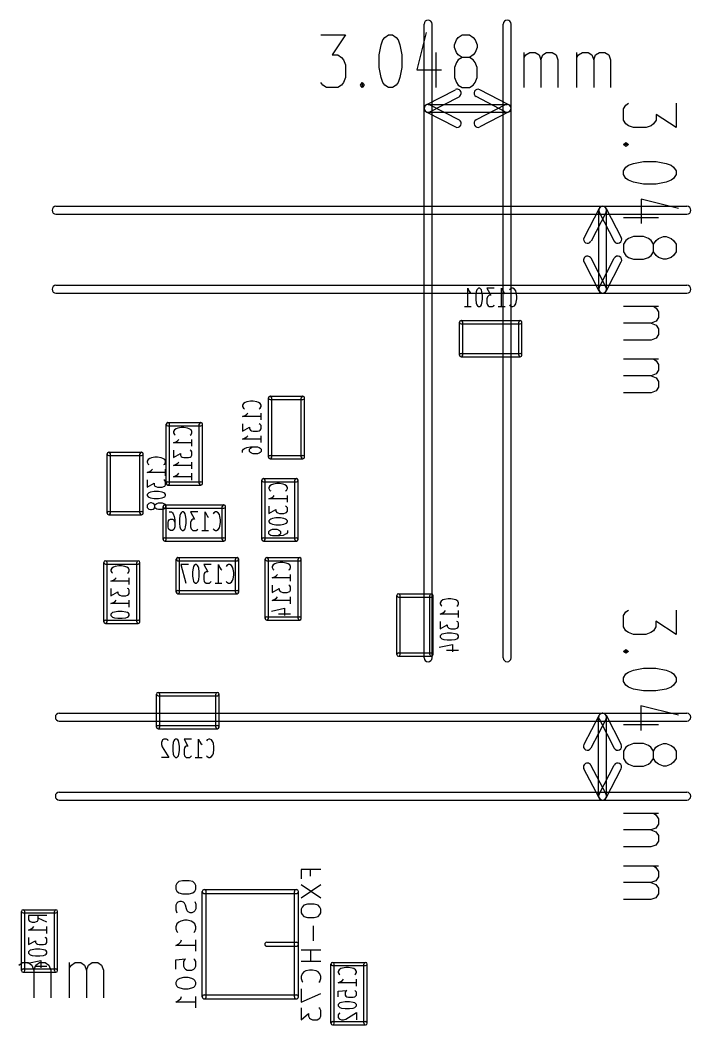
# Model space of a CAD drawing. Extents: x -29274 to 69862, y 24345 to 162744.
# Drawn here: x 42105 to 52290, y 32845 to 48109 of the extents above; entities that cross this region are included whole.
import ezdxf

# ---------------------------------------------------------------- set-up
doc = ezdxf.new("R2010")
doc.units = 0
doc.layers.add('BLACK', color=1, linetype='CONTINUOUS')

msp = doc.modelspace()

# ---------------------------------------------------------------- linework, layer by layer
at = {"layer": 'BLACK'}
for p, q in [((48240, 38421), (48240, 48049)), ((48360, 38421), (48360, 48049)), ((49440, 38421), (49440, 48049)), ((49560, 38421), (49560, 48049)), ((46673, 47885), (47044, 47885)), ((47044, 47885), (46844, 47580)), ((47587, 47733), (47615, 47809)), ((47615, 47809), (47644, 47847)), ((47644, 47847), (47701, 47885)), ((47701, 47885), (47758, 47885)), ((47758, 47885), (47815, 47847)), ((47815, 47847), (47844, 47809)), ((47844, 47809), (47873, 47733)), ((48272, 47923), (48129, 47352)), ((48700, 47733), (48729, 47809)), ((48729, 47809), (48757, 47847)), ((48757, 47847), (48815, 47885)), ((48815, 47885), (48929, 47885)), ((48929, 47885), (48986, 47847)), ((48986, 47847), (49015, 47809)), ((49015, 47809), (49043, 47733)), ((47558, 47580), (47587, 47733)), ((47873, 47733), (47901, 47580)), ((48700, 47695), (48700, 47733)), ((48729, 47619), (48700, 47695)), ((49043, 47695), (49015, 47619)), ((49043, 47733), (49043, 47695)), ((46844, 47580), (46930, 47580)), ((46930, 47580), (46987, 47542)), ((46987, 47542), (47016, 47504)), ((47016, 47504), (47044, 47428)), ((47558, 47390), (47558, 47580)), ((47901, 47580), (47901, 47390)), ((48415, 47619), (48415, 47085)), ((48757, 47580), (48729, 47619)), ((48757, 47504), (48729, 47466)), ((48815, 47542), (48757, 47580)), ((48815, 47542), (48757, 47504)), ((48929, 47542), (48815, 47542)), ((48986, 47580), (48929, 47542)), ((48986, 47504), (48929, 47542)), ((49015, 47619), (48986, 47580)), ((49015, 47466), (48986, 47504)), ((49757, 47085), (49757, 47619)), ((49757, 47542), (49785, 47580)), ((49785, 47580), (49843, 47619)), ((49843, 47619), (49928, 47619)), ((49928, 47619), (49985, 47580)), ((49985, 47580), (50014, 47504)), ((50014, 47504), (50043, 47580)), ((50014, 47504), (50014, 47085)), ((50043, 47580), (50100, 47619)), ((50100, 47619), (50185, 47619)), ((50185, 47619), (50243, 47580)), ((50243, 47580), (50271, 47504)), ((50271, 47504), (50271, 47085)), ((50557, 47085), (50557, 47619)), ((50557, 47542), (50585, 47580)), ((50585, 47580), (50643, 47619)), ((50643, 47619), (50728, 47619)), ((50728, 47619), (50785, 47580)), ((50785, 47580), (50814, 47504)), ((50814, 47504), (50843, 47580)), ((50814, 47504), (50814, 47085)), ((50843, 47580), (50900, 47619)), ((50900, 47619), (50985, 47619)), ((50985, 47619), (51043, 47580)), ((51043, 47580), (51071, 47504)), ((51071, 47504), (51071, 47085)), ((47044, 47428), (47044, 47238)), ((47587, 47238), (47558, 47390)), ((47901, 47390), (47873, 47238)), ((48129, 47352), (48501, 47352)), ((48729, 47466), (48700, 47390)), ((48700, 47390), (48700, 47238)), ((49043, 47390), (49015, 47466)), ((49043, 47238), (49043, 47390)), ((47044, 47238), (47016, 47161)), ((47615, 47161), (47587, 47238)), ((47873, 47238), (47844, 47161)), ((48700, 47238), (48729, 47161)), ((49015, 47161), (49043, 47238)), ((46701, 47123), (46673, 47161)), ((46758, 47085), (46701, 47123)), ((46930, 47085), (46758, 47085)), ((46987, 47123), (46930, 47085)), ((47016, 47161), (46987, 47123)), ((47272, 47123), (47301, 47161)), ((47301, 47085), (47272, 47123)), ((47301, 47161), (47329, 47123)), ((47301, 47161), (47301, 47085)), ((47329, 47123), (47301, 47085)), ((47644, 47123), (47615, 47161)), ((47701, 47085), (47644, 47123)), ((47758, 47085), (47701, 47085)), ((47815, 47123), (47758, 47085)), ((47844, 47161), (47815, 47123)), ((48272, 46823), (48714, 47052)), ((48729, 47161), (48757, 47123)), ((48757, 47123), (48815, 47085)), ((48815, 47085), (48929, 47085)), ((48929, 47085), (48986, 47123)), ((48986, 47123), (49015, 47161)), ((49527, 46822), (49085, 47052)), ((48328, 46716), (48770, 46945)), ((49471, 46716), (49029, 46946)), ((48272, 46715), (48714, 46486)), ((48300, 46829), (49500, 46829)), ((48300, 46709), (49500, 46709)), ((48328, 46822), (48770, 46593)), ((49471, 46822), (49029, 46592)), ((49527, 46716), (49085, 46486)), ((51266, 46762), (51304, 46819)), ((51266, 46590), (51266, 46762)), ((51304, 46819), (51342, 46847)), ((52066, 46847), (52066, 46476)), ((51304, 46533), (51266, 46590)), ((51761, 46590), (51723, 46533)), ((52066, 46476), (51761, 46676)), ((51761, 46676), (51761, 46590)), ((51342, 46504), (51304, 46533)), ((51419, 46476), (51342, 46504)), ((51609, 46476), (51419, 46476)), ((51685, 46504), (51609, 46476)), ((51723, 46533), (51685, 46504)), ((51266, 46219), (51304, 46248)), ((51304, 46191), (51266, 46219)), ((51342, 46219), (51266, 46219)), ((51304, 46248), (51342, 46219)), ((51342, 46219), (51304, 46191)), ((51419, 45933), (51571, 45962)), ((51571, 45962), (51761, 45962)), ((51761, 45962), (51914, 45933)), ((51266, 45819), (51304, 45876)), ((51266, 45762), (51266, 45819)), ((51304, 45876), (51342, 45905)), ((51342, 45905), (51419, 45933)), ((51914, 45933), (51990, 45905)), ((51990, 45905), (52028, 45876)), ((52028, 45876), (52066, 45819)), ((52066, 45819), (52066, 45762)), ((51304, 45705), (51266, 45762)), ((51342, 45676), (51304, 45705)), ((51419, 45647), (51342, 45676)), ((51571, 45619), (51419, 45647)), ((51914, 45647), (51761, 45619)), ((51990, 45676), (51914, 45647)), ((52028, 45705), (51990, 45676)), ((52066, 45762), (52028, 45705)), ((51761, 45619), (51571, 45619)), ((52104, 45248), (51533, 45391)), ((51533, 45391), (51533, 45019)), ((42650, 45280), (52230, 45280)), ((50896, 45248), (50667, 44806)), ((51003, 45192), (50774, 44750)), ((50890, 44020), (50890, 45220)), ((50897, 45192), (51127, 44750)), ((51003, 45248), (51233, 44806)), ((51010, 44020), (51010, 45220)), ((42650, 45160), (52230, 45160)), ((51800, 45105), (51266, 45105)), ((51304, 44763), (51266, 44705)), ((51342, 44791), (51304, 44763)), ((51419, 44820), (51342, 44791)), ((51571, 44820), (51419, 44820)), ((51647, 44791), (51571, 44820)), ((51685, 44763), (51647, 44791)), ((51723, 44705), (51685, 44763)), ((51723, 44705), (51761, 44763)), ((51761, 44763), (51800, 44791)), ((51800, 44791), (51876, 44820)), ((51876, 44820), (51914, 44820)), ((51914, 44820), (51990, 44791)), ((51990, 44791), (52028, 44763)), ((52028, 44763), (52066, 44705)), ((51266, 44705), (51266, 44591)), ((51266, 44591), (51304, 44534)), ((51685, 44534), (51723, 44591)), ((51723, 44591), (51723, 44705)), ((51761, 44534), (51723, 44591)), ((52066, 44591), (52028, 44534)), ((52066, 44705), (52066, 44591)), ((50896, 43993), (50667, 44435)), ((51003, 44049), (50774, 44491)), ((50897, 44049), (51127, 44491)), ((51003, 43993), (51233, 44435)), ((51304, 44534), (51342, 44505)), ((51342, 44505), (51419, 44477)), ((51419, 44477), (51571, 44477)), ((51571, 44477), (51647, 44505)), ((51647, 44505), (51685, 44534)), ((51800, 44505), (51761, 44534)), ((51876, 44477), (51800, 44505)), ((51914, 44477), (51876, 44477)), ((51990, 44505), (51914, 44477)), ((52028, 44534), (51990, 44505)), ((42650, 44080), (52230, 44080)), ((48903, 43757), (48903, 44037)), ((48903, 44037), (48920, 43997)), ((48920, 43997), (48938, 43970)), ((48938, 43970), (48955, 43957)), ((49031, 43983), (49023, 43930)), ((49040, 44010), (49031, 43983)), ((49049, 44023), (49040, 44010)), ((49066, 44037), (49049, 44023)), ((49083, 44037), (49066, 44037)), ((49100, 44023), (49083, 44037)), ((49109, 44010), (49100, 44023)), ((49117, 43983), (49109, 44010)), ((49126, 43930), (49117, 43983)), ((49305, 44037), (49194, 44037)), ((49194, 44037), (49254, 43930)), ((49416, 43757), (49416, 44037)), ((49416, 44037), (49433, 43997)), ((49433, 43997), (49451, 43970)), ((49451, 43970), (49468, 43957)), ((49545, 44023), (49536, 44010)), ((49571, 44037), (49545, 44023)), ((49588, 44037), (49571, 44037)), ((49613, 44023), (49588, 44037)), ((49631, 43997), (49613, 44023)), ((49639, 43970), (49631, 43997)), ((49648, 43917), (49639, 43970)), ((42650, 43960), (52230, 43960)), ((49023, 43930), (49023, 43863)), ((49023, 43863), (49031, 43810)), ((49031, 43810), (49040, 43783)), ((49109, 43783), (49117, 43810)), ((49117, 43810), (49126, 43863)), ((49126, 43863), (49126, 43930)), ((49202, 43903), (49194, 43877)), ((49194, 43877), (49194, 43810)), ((49194, 43810), (49202, 43783)), ((49211, 43917), (49202, 43903)), ((49228, 43930), (49211, 43917)), ((49254, 43930), (49228, 43930)), ((49631, 43797), (49639, 43823)), ((49639, 43823), (49648, 43877)), ((49648, 43877), (49648, 43917)), ((48852, 43757), (48955, 43757)), ((49040, 43783), (49049, 43770)), ((49049, 43770), (49066, 43757)), ((49066, 43757), (49083, 43757)), ((49083, 43757), (49100, 43770)), ((49100, 43770), (49109, 43783)), ((49202, 43783), (49211, 43770)), ((49211, 43770), (49228, 43757)), ((49228, 43757), (49280, 43757)), ((49280, 43757), (49297, 43770)), ((49297, 43770), (49305, 43783)), ((49365, 43757), (49468, 43757)), ((49536, 43783), (49545, 43770)), ((49545, 43770), (49571, 43757)), ((49571, 43757), (49588, 43757)), ((49588, 43757), (49613, 43770)), ((49613, 43770), (49631, 43797)), ((51266, 43763), (51800, 43763)), ((51723, 43763), (51761, 43735)), ((51761, 43735), (51800, 43677)), ((51800, 43677), (51800, 43592)), ((48775, 43020), (48775, 43520)), ((48800, 43545), (49700, 43545)), ((48825, 43020), (48825, 43520)), ((49675, 43020), (49675, 43520)), ((49725, 43020), (49725, 43520)), ((51685, 43506), (51266, 43506)), ((51761, 43535), (51685, 43506)), ((51685, 43506), (51761, 43477)), ((51800, 43592), (51761, 43535)), ((48800, 43495), (49700, 43495)), ((51761, 43477), (51800, 43420)), ((51800, 43420), (51800, 43335)), ((51685, 43249), (51266, 43249)), ((51761, 43277), (51685, 43249)), ((51800, 43335), (51761, 43277)), ((48800, 43045), (49700, 43045)), ((48800, 42995), (49700, 42995)), ((51266, 42963), (51800, 42963)), ((51723, 42963), (51761, 42935)), ((51761, 42935), (51800, 42877)), ((51800, 42792), (51761, 42735)), ((51800, 42877), (51800, 42792)), ((51685, 42706), (51266, 42706)), ((51761, 42735), (51685, 42706)), ((51685, 42706), (51761, 42677)), ((51761, 42677), (51800, 42620)), ((51800, 42620), (51800, 42535)), ((51685, 42449), (51266, 42449)), ((51761, 42477), (51685, 42449)), ((51800, 42535), (51761, 42477)), ((45497, 42283), (45483, 42258)), ((45523, 42301), (45497, 42283)), ((45550, 42309), (45523, 42301)), ((45603, 42318), (45550, 42309)), ((45643, 42318), (45603, 42318)), ((45697, 42309), (45643, 42318)), ((45723, 42301), (45697, 42309)), ((45750, 42283), (45723, 42301)), ((45763, 42258), (45750, 42283)), ((45875, 41470), (45875, 42370)), ((45900, 42395), (46400, 42395)), ((45900, 42345), (46400, 42345)), ((45925, 41470), (45925, 42370)), ((46375, 41470), (46375, 42370)), ((46425, 41470), (46425, 42370)), ((45483, 42258), (45483, 42241)), ((45483, 42241), (45497, 42215)), ((45497, 42215), (45510, 42206)), ((45550, 42121), (45563, 42138)), ((45737, 42206), (45750, 42215)), ((45750, 42215), (45763, 42241)), ((45763, 42241), (45763, 42258)), ((45763, 42035), (45763, 42138)), ((44350, 41995), (44850, 41995)), ((45483, 42086), (45523, 42103)), ((45763, 42086), (45483, 42086)), ((45523, 42103), (45550, 42121)), ((44325, 41070), (44325, 41970)), ((44350, 41945), (44850, 41945)), ((44375, 41070), (44375, 41970)), ((44447, 41883), (44433, 41858)), ((44433, 41858), (44433, 41841)), ((44433, 41841), (44447, 41815)), ((44473, 41901), (44447, 41883)), ((44500, 41909), (44473, 41901)), ((44553, 41918), (44500, 41909)), ((44593, 41918), (44553, 41918)), ((44647, 41909), (44593, 41918)), ((44673, 41901), (44647, 41909)), ((44700, 41883), (44673, 41901)), ((44713, 41858), (44700, 41883)), ((44700, 41815), (44713, 41841)), ((44713, 41841), (44713, 41858)), ((44825, 41070), (44825, 41970)), ((44875, 41070), (44875, 41970)), ((45483, 41975), (45483, 41864)), ((45483, 41864), (45590, 41924)), ((45590, 41924), (45590, 41898)), ((45590, 41898), (45603, 41881)), ((45603, 41881), (45617, 41872)), ((45617, 41872), (45643, 41864)), ((45643, 41864), (45710, 41864)), ((45710, 41864), (45737, 41872)), ((45750, 41967), (45737, 41975)), ((45737, 41872), (45750, 41881)), ((45763, 41950), (45750, 41967)), ((45750, 41881), (45763, 41898)), ((45763, 41898), (45763, 41950)), ((44433, 41686), (44473, 41703)), ((44713, 41686), (44433, 41686)), ((44447, 41815), (44460, 41806)), ((44473, 41703), (44500, 41721)), ((44500, 41721), (44513, 41738)), ((44687, 41806), (44700, 41815)), ((44713, 41635), (44713, 41738)), ((45483, 41744), (45523, 41761)), ((45763, 41744), (45483, 41744)), ((45523, 41761), (45550, 41779)), ((45550, 41779), (45563, 41796)), ((45763, 41693), (45763, 41796)), ((43425, 40620), (43425, 41520)), ((43450, 41545), (43950, 41545)), ((43475, 40620), (43475, 41520)), ((43925, 40620), (43925, 41520)), ((43975, 40620), (43975, 41520)), ((44433, 41575), (44433, 41464)), ((44433, 41464), (44540, 41524)), ((44540, 41524), (44540, 41498)), ((44700, 41567), (44687, 41575)), ((44713, 41550), (44700, 41567)), ((44713, 41498), (44713, 41550)), ((45483, 41573), (45497, 41590)), ((45483, 41539), (45483, 41573)), ((45497, 41590), (45510, 41599)), ((45510, 41599), (45550, 41616)), ((45550, 41616), (45603, 41625)), ((45590, 41590), (45603, 41608)), ((45590, 41556), (45590, 41590)), ((45603, 41539), (45590, 41556)), ((45603, 41625), (45710, 41625)), ((45603, 41608), (45617, 41616)), ((45617, 41530), (45603, 41539)), ((45617, 41616), (45643, 41625)), ((45643, 41522), (45617, 41530)), ((45710, 41522), (45643, 41522)), ((45710, 41625), (45737, 41616)), ((45737, 41530), (45710, 41522)), ((45737, 41616), (45750, 41608)), ((45750, 41539), (45737, 41530)), ((45750, 41608), (45763, 41590)), ((45763, 41556), (45750, 41539)), ((45763, 41590), (45763, 41556)), ((43450, 41495), (43950, 41495)), ((44047, 41433), (44033, 41408)), ((44033, 41408), (44033, 41391)), ((44033, 41391), (44047, 41365)), ((44073, 41451), (44047, 41433)), ((44100, 41459), (44073, 41451)), ((44153, 41468), (44100, 41459)), ((44193, 41468), (44153, 41468)), ((44247, 41459), (44193, 41468)), ((44273, 41451), (44247, 41459)), ((44300, 41433), (44273, 41451)), ((44313, 41408), (44300, 41433)), ((44300, 41365), (44313, 41391)), ((44313, 41391), (44313, 41408)), ((44473, 41361), (44500, 41379)), ((44500, 41379), (44513, 41396)), ((44540, 41498), (44553, 41481)), ((44553, 41481), (44567, 41472)), ((44567, 41472), (44593, 41464)), ((44593, 41464), (44660, 41464)), ((44660, 41464), (44687, 41472)), ((44687, 41472), (44700, 41481)), ((44700, 41481), (44713, 41498)), ((44713, 41293), (44713, 41396)), ((45900, 41495), (46400, 41495)), ((45900, 41445), (46400, 41445)), ((44033, 41236), (44073, 41253)), ((44313, 41236), (44033, 41236)), ((44047, 41365), (44060, 41356)), ((44073, 41253), (44100, 41271)), ((44100, 41271), (44113, 41288)), ((44287, 41356), (44300, 41365)), ((44313, 41185), (44313, 41288)), ((44433, 41344), (44473, 41361)), ((44713, 41344), (44433, 41344)), ((44500, 41208), (44513, 41225)), ((44713, 41122), (44713, 41225)), ((44033, 41125), (44033, 41014)), ((44033, 41014), (44140, 41074)), ((44140, 41074), (44140, 41048)), ((44300, 41117), (44287, 41125)), ((44313, 41100), (44300, 41117)), ((44313, 41048), (44313, 41100)), ((44350, 41095), (44850, 41095)), ((44433, 41173), (44473, 41190)), ((44713, 41173), (44433, 41173)), ((44473, 41190), (44500, 41208)), ((45775, 40220), (45775, 41120)), ((45800, 41145), (46300, 41145)), ((45800, 41095), (46300, 41095)), ((45825, 40220), (45825, 41120)), ((46003, 41068), (45950, 41059)), ((46043, 41068), (46003, 41068)), ((46097, 41059), (46043, 41068)), ((46275, 40220), (46275, 41120)), ((46325, 40220), (46325, 41120)), ((44047, 40920), (44033, 40903)), ((44060, 40929), (44047, 40920)), ((44087, 40937), (44060, 40929)), ((44140, 40946), (44087, 40937)), ((44140, 41048), (44153, 41031)), ((44207, 40946), (44140, 40946)), ((44153, 41031), (44167, 41022)), ((44167, 41022), (44193, 41014)), ((44193, 41014), (44260, 41014)), ((44260, 40937), (44207, 40946)), ((44260, 41014), (44287, 41022)), ((44287, 40929), (44260, 40937)), ((44287, 41022), (44300, 41031)), ((44300, 40920), (44287, 40929)), ((44300, 41031), (44313, 41048)), ((44313, 40903), (44300, 40920)), ((44350, 41045), (44850, 41045)), ((45897, 41033), (45883, 41008)), ((45883, 41008), (45883, 40991)), ((45883, 40991), (45897, 40965)), ((45923, 41051), (45897, 41033)), ((45897, 40965), (45910, 40956)), ((45950, 41059), (45923, 41051)), ((46123, 41051), (46097, 41059)), ((46150, 41033), (46123, 41051)), ((46137, 40956), (46150, 40965)), ((46163, 41008), (46150, 41033)), ((46150, 40965), (46163, 40991)), ((46163, 40991), (46163, 41008)), ((44033, 40903), (44033, 40886)), ((44033, 40886), (44047, 40869)), ((44047, 40758), (44033, 40740)), ((44047, 40869), (44060, 40860)), ((44060, 40766), (44047, 40758)), ((44060, 40860), (44087, 40851)), ((44087, 40775), (44060, 40766)), ((44087, 40851), (44140, 40843)), ((44100, 40775), (44087, 40775)), ((44127, 40766), (44100, 40775)), ((44140, 40758), (44127, 40766)), ((44140, 40843), (44207, 40843)), ((44153, 40740), (44140, 40758)), ((44153, 40740), (44167, 40758)), ((44167, 40758), (44180, 40766)), ((44180, 40766), (44207, 40775)), ((44207, 40843), (44260, 40851)), ((44207, 40775), (44260, 40775)), ((44260, 40851), (44287, 40860)), ((44260, 40775), (44287, 40766)), ((44287, 40860), (44300, 40869)), ((44287, 40766), (44300, 40758)), ((44300, 40869), (44313, 40886)), ((44300, 40758), (44313, 40740)), ((44313, 40886), (44313, 40903)), ((45883, 40836), (45923, 40853)), ((46163, 40836), (45883, 40836)), ((45923, 40853), (45950, 40871)), ((45950, 40871), (45963, 40888)), ((46163, 40785), (46163, 40888)), ((43450, 40645), (43950, 40645)), ((44033, 40740), (44033, 40706)), ((44033, 40706), (44047, 40689)), ((44047, 40689), (44060, 40680)), ((44060, 40680), (44087, 40672)), ((44087, 40672), (44100, 40672)), ((44100, 40672), (44127, 40680)), ((44127, 40680), (44140, 40689)), ((44140, 40689), (44153, 40706)), ((44153, 40706), (44153, 40740)), ((44167, 40689), (44153, 40706)), ((44180, 40680), (44167, 40689)), ((44207, 40672), (44180, 40680)), ((44260, 40672), (44207, 40672)), ((44287, 40680), (44260, 40672)), ((44275, 40220), (44275, 40720)), ((44300, 40689), (44287, 40680)), ((44300, 40745), (45200, 40745)), ((44313, 40706), (44300, 40689)), ((44300, 40695), (45200, 40695)), ((44313, 40740), (44313, 40706)), ((44325, 40220), (44325, 40720)), ((44369, 40637), (44403, 40637)), ((44403, 40637), (44420, 40623)), ((44420, 40623), (44429, 40610)), ((44429, 40610), (44446, 40570)), ((44540, 40610), (44531, 40583)), ((44549, 40623), (44540, 40610)), ((44566, 40637), (44549, 40623)), ((44583, 40637), (44566, 40637)), ((44600, 40623), (44583, 40637)), ((44609, 40610), (44600, 40623)), ((44617, 40583), (44609, 40610)), ((44805, 40637), (44694, 40637)), ((44694, 40637), (44754, 40530)), ((44916, 40357), (44916, 40637)), ((44916, 40637), (44933, 40597)), ((45045, 40623), (45036, 40610)), ((45071, 40637), (45045, 40623)), ((45088, 40637), (45071, 40637)), ((45113, 40623), (45088, 40637)), ((45131, 40597), (45113, 40623)), ((45175, 40220), (45175, 40720)), ((45225, 40220), (45225, 40720)), ((45883, 40725), (45883, 40614)), ((45883, 40614), (45990, 40674)), ((45990, 40674), (45990, 40648)), ((45990, 40648), (46003, 40631)), ((46003, 40631), (46017, 40622)), ((46017, 40622), (46043, 40614)), ((46043, 40614), (46110, 40614)), ((46110, 40614), (46137, 40622)), ((46150, 40717), (46137, 40725)), ((46137, 40622), (46150, 40631)), ((46163, 40700), (46150, 40717)), ((46150, 40631), (46163, 40648)), ((46163, 40648), (46163, 40700)), ((43450, 40595), (43950, 40595)), ((44352, 40477), (44360, 40503)), ((44352, 40410), (44352, 40477)), ((44360, 40503), (44369, 40517)), ((44369, 40517), (44386, 40530)), ((44386, 40530), (44420, 40530)), ((44420, 40530), (44438, 40517)), ((44438, 40517), (44446, 40503)), ((44446, 40570), (44455, 40517)), ((44446, 40503), (44455, 40477)), ((44455, 40517), (44455, 40410)), ((44531, 40583), (44523, 40530)), ((44523, 40530), (44523, 40463)), ((44523, 40463), (44531, 40410)), ((44626, 40530), (44617, 40583)), ((44617, 40410), (44626, 40463)), ((44626, 40463), (44626, 40530)), ((44702, 40503), (44694, 40477)), ((44694, 40477), (44694, 40410)), ((44711, 40517), (44702, 40503)), ((44728, 40530), (44711, 40517)), ((44754, 40530), (44728, 40530)), ((44933, 40597), (44951, 40570)), ((44951, 40570), (44968, 40557)), ((45139, 40570), (45131, 40597)), ((45148, 40517), (45139, 40570)), ((45139, 40423), (45148, 40477)), ((45148, 40477), (45148, 40517)), ((45897, 40520), (45883, 40503)), ((45883, 40503), (45883, 40486)), ((45883, 40486), (45897, 40469)), ((45910, 40529), (45897, 40520)), ((45897, 40469), (45910, 40460)), ((45937, 40537), (45910, 40529)), ((45910, 40460), (45937, 40451)), ((45990, 40546), (45937, 40537)), ((45937, 40451), (45990, 40443)), ((46057, 40546), (45990, 40546)), ((46110, 40537), (46057, 40546)), ((46057, 40443), (46110, 40451)), ((46137, 40529), (46110, 40537)), ((46110, 40451), (46137, 40460)), ((46150, 40520), (46137, 40529)), ((46137, 40460), (46150, 40469)), ((46163, 40503), (46150, 40520)), ((46150, 40469), (46163, 40486)), ((46163, 40486), (46163, 40503)), ((44360, 40383), (44352, 40410)), ((44369, 40370), (44360, 40383)), ((44386, 40357), (44369, 40370)), ((44420, 40357), (44386, 40357)), ((44438, 40370), (44420, 40357)), ((44446, 40383), (44438, 40370)), ((44455, 40410), (44446, 40383)), ((44531, 40410), (44540, 40383)), ((44540, 40383), (44549, 40370)), ((44549, 40370), (44566, 40357)), ((44566, 40357), (44583, 40357)), ((44583, 40357), (44600, 40370)), ((44600, 40370), (44609, 40383)), ((44609, 40383), (44617, 40410)), ((44694, 40410), (44702, 40383)), ((44702, 40383), (44711, 40370)), ((44711, 40370), (44728, 40357)), ((44728, 40357), (44780, 40357)), ((44780, 40357), (44797, 40370)), ((44797, 40370), (44805, 40383)), ((44865, 40357), (44968, 40357)), ((45036, 40383), (45045, 40370)), ((45045, 40370), (45071, 40357)), ((45071, 40357), (45088, 40357)), ((45088, 40357), (45113, 40370)), ((45113, 40370), (45131, 40397)), ((45131, 40397), (45139, 40423)), ((45883, 40340), (45897, 40358)), ((45883, 40306), (45883, 40340)), ((45897, 40289), (45883, 40306)), ((45897, 40358), (45910, 40366)), ((45910, 40366), (45937, 40375)), ((45937, 40375), (46003, 40375)), ((45990, 40443), (46057, 40443)), ((46003, 40375), (46030, 40366)), ((46030, 40366), (46043, 40358)), ((46043, 40358), (46057, 40340)), ((46057, 40306), (46043, 40289)), ((46057, 40340), (46057, 40306)), ((46137, 40298), (46097, 40280)), ((46150, 40306), (46137, 40298)), ((46163, 40323), (46150, 40306)), ((46163, 40358), (46163, 40323)), ((44300, 40245), (45200, 40245)), ((44300, 40195), (45200, 40195)), ((45800, 40245), (46300, 40245)), ((45800, 40195), (46300, 40195)), ((45910, 40280), (45897, 40289)), ((45937, 40272), (45910, 40280)), ((46043, 40272), (45937, 40272)), ((46030, 40280), (46003, 40272)), ((46043, 40289), (46030, 40280)), ((46097, 40280), (46043, 40272)), ((43375, 38970), (43375, 39870)), ((43400, 39895), (43900, 39895)), ((43400, 39845), (43900, 39845)), ((43425, 38970), (43425, 39870)), ((43875, 38970), (43875, 39870)), ((43925, 38970), (43925, 39870)), ((44475, 39420), (44475, 39920)), ((44500, 39945), (45400, 39945)), ((44500, 39895), (45400, 39895)), ((44525, 39420), (44525, 39920)), ((45375, 39420), (45375, 39920)), ((45425, 39420), (45425, 39920)), ((45825, 39020), (45825, 39920)), ((45850, 39945), (46350, 39945)), ((45850, 39895), (46350, 39895)), ((45875, 39020), (45875, 39920)), ((45973, 39851), (45947, 39833)), ((46000, 39859), (45973, 39851)), ((46053, 39868), (46000, 39859)), ((46093, 39868), (46053, 39868)), ((46147, 39859), (46093, 39868)), ((46173, 39851), (46147, 39859)), ((46200, 39833), (46173, 39851)), ((46325, 39020), (46325, 39920)), ((46375, 39020), (46375, 39920)), ((43497, 39783), (43483, 39758)), ((43483, 39758), (43483, 39741)), ((43483, 39741), (43497, 39715)), ((43523, 39801), (43497, 39783)), ((43497, 39715), (43510, 39706)), ((43550, 39809), (43523, 39801)), ((43603, 39818), (43550, 39809)), ((43643, 39818), (43603, 39818)), ((43697, 39809), (43643, 39818)), ((43723, 39801), (43697, 39809)), ((43750, 39783), (43723, 39801)), ((43737, 39706), (43750, 39715)), ((43763, 39758), (43750, 39783)), ((43750, 39715), (43763, 39741)), ((43763, 39741), (43763, 39758)), ((44663, 39837), (44543, 39837)), ((44543, 39837), (44620, 39557)), ((44731, 39783), (44723, 39730)), ((44723, 39730), (44723, 39663)), ((44740, 39810), (44731, 39783)), ((44749, 39823), (44740, 39810)), ((44766, 39837), (44749, 39823)), ((44783, 39837), (44766, 39837)), ((44800, 39823), (44783, 39837)), ((44809, 39810), (44800, 39823)), ((44817, 39783), (44809, 39810)), ((44826, 39730), (44817, 39783)), ((44826, 39663), (44826, 39730)), ((45005, 39837), (44894, 39837)), ((44894, 39837), (44954, 39730)), ((44902, 39703), (44894, 39677)), ((44911, 39717), (44902, 39703)), ((44928, 39730), (44911, 39717)), ((44954, 39730), (44928, 39730)), ((45116, 39557), (45116, 39837)), ((45116, 39837), (45133, 39797)), ((45133, 39797), (45151, 39770)), ((45151, 39770), (45168, 39757)), ((45245, 39823), (45236, 39810)), ((45271, 39837), (45245, 39823)), ((45288, 39837), (45271, 39837)), ((45313, 39823), (45288, 39837)), ((45331, 39797), (45313, 39823)), ((45339, 39770), (45331, 39797)), ((45348, 39717), (45339, 39770)), ((45348, 39677), (45348, 39717)), ((45947, 39833), (45933, 39808)), ((45933, 39808), (45933, 39791)), ((45933, 39791), (45947, 39765)), ((45947, 39765), (45960, 39756)), ((46000, 39671), (46013, 39688)), ((46187, 39756), (46200, 39765)), ((46213, 39808), (46200, 39833)), ((46200, 39765), (46213, 39791)), ((46213, 39791), (46213, 39808)), ((46213, 39585), (46213, 39688)), ((43483, 39586), (43523, 39603)), ((43763, 39586), (43483, 39586)), ((43523, 39603), (43550, 39621)), ((43550, 39621), (43563, 39638)), ((43763, 39535), (43763, 39638)), ((44723, 39663), (44731, 39610)), ((44731, 39610), (44740, 39583)), ((44740, 39583), (44749, 39570)), ((44749, 39570), (44766, 39557)), ((44766, 39557), (44783, 39557)), ((44783, 39557), (44800, 39570)), ((44800, 39570), (44809, 39583)), ((44809, 39583), (44817, 39610)), ((44817, 39610), (44826, 39663)), ((44894, 39677), (44894, 39610)), ((44894, 39610), (44902, 39583)), ((44902, 39583), (44911, 39570)), ((44911, 39570), (44928, 39557)), ((44928, 39557), (44980, 39557)), ((44980, 39557), (44997, 39570)), ((44997, 39570), (45005, 39583)), ((45065, 39557), (45168, 39557)), ((45236, 39583), (45245, 39570)), ((45245, 39570), (45271, 39557)), ((45271, 39557), (45288, 39557)), ((45288, 39557), (45313, 39570)), ((45313, 39570), (45331, 39597)), ((45331, 39597), (45339, 39623)), ((45339, 39623), (45348, 39677)), ((45933, 39636), (45973, 39653)), ((46213, 39636), (45933, 39636)), ((45973, 39653), (46000, 39671)), ((43483, 39475), (43483, 39364)), ((43483, 39364), (43590, 39424)), ((43590, 39424), (43590, 39398)), ((43590, 39398), (43603, 39381)), ((43750, 39467), (43737, 39475)), ((43763, 39450), (43750, 39467)), ((43750, 39381), (43763, 39398)), ((43763, 39398), (43763, 39450)), ((44500, 39445), (45400, 39445)), ((44500, 39395), (45400, 39395)), ((45933, 39525), (45933, 39414)), ((45933, 39414), (46040, 39474)), ((46040, 39474), (46040, 39448)), ((46040, 39448), (46053, 39431)), ((46053, 39431), (46067, 39422)), ((46067, 39422), (46093, 39414)), ((46093, 39414), (46160, 39414)), ((46160, 39414), (46187, 39422)), ((46200, 39517), (46187, 39525)), ((46187, 39422), (46200, 39431)), ((46213, 39500), (46200, 39517)), ((46200, 39431), (46213, 39448)), ((46213, 39448), (46213, 39500)), ((47850, 39395), (48350, 39395)), ((43483, 39244), (43523, 39261)), ((43763, 39244), (43483, 39244)), ((43523, 39261), (43550, 39279)), ((43550, 39279), (43563, 39296)), ((43603, 39381), (43617, 39372)), ((43617, 39372), (43643, 39364)), ((43643, 39364), (43710, 39364)), ((43710, 39364), (43737, 39372)), ((43737, 39372), (43750, 39381)), ((43763, 39193), (43763, 39296)), ((45933, 39294), (45973, 39311)), ((46213, 39294), (45933, 39294)), ((45973, 39311), (46000, 39329)), ((46000, 39329), (46013, 39346)), ((46213, 39243), (46213, 39346)), ((47825, 38470), (47825, 39370)), ((47850, 39345), (48350, 39345)), ((47875, 38470), (47875, 39370)), ((48325, 38470), (48325, 39370)), ((48375, 38470), (48375, 39370)), ((48497, 39283), (48483, 39258)), ((48483, 39258), (48483, 39241)), ((48483, 39241), (48497, 39215)), ((48523, 39301), (48497, 39283)), ((48550, 39309), (48523, 39301)), ((48603, 39318), (48550, 39309)), ((48643, 39318), (48603, 39318)), ((48697, 39309), (48643, 39318)), ((48723, 39301), (48697, 39309)), ((48750, 39283), (48723, 39301)), ((48763, 39258), (48750, 39283)), ((48750, 39215), (48763, 39241)), ((48763, 39241), (48763, 39258)), ((43497, 39099), (43483, 39082)), ((43483, 39082), (43483, 39065)), ((43510, 39108), (43497, 39099)), ((43537, 39116), (43510, 39108)), ((43590, 39125), (43537, 39116)), ((43657, 39125), (43590, 39125)), ((43710, 39116), (43657, 39125)), ((43737, 39108), (43710, 39116)), ((43750, 39099), (43737, 39108)), ((43763, 39082), (43750, 39099)), ((43763, 39065), (43763, 39082)), ((45920, 39132), (46120, 39175)), ((46027, 39089), (46213, 39089)), ((46120, 39175), (46120, 39063)), ((48483, 39086), (48523, 39103)), ((48763, 39086), (48483, 39086)), ((48497, 39215), (48510, 39206)), ((48523, 39103), (48550, 39121)), ((48550, 39121), (48563, 39138)), ((48737, 39206), (48750, 39215)), ((48763, 39035), (48763, 39138)), ((51265, 39062), (51303, 39119)), ((51303, 39119), (51341, 39147)), ((52065, 39147), (52065, 38776)), ((43400, 38995), (43900, 38995)), ((43400, 38945), (43900, 38945)), ((43483, 39065), (43497, 39048)), ((43497, 39048), (43510, 39039)), ((43510, 39039), (43537, 39030)), ((43537, 39030), (43590, 39022)), ((43590, 39022), (43657, 39022)), ((43657, 39022), (43710, 39030)), ((43710, 39030), (43737, 39039)), ((43737, 39039), (43750, 39048)), ((43750, 39048), (43763, 39065)), ((45850, 39045), (46350, 39045)), ((45850, 38995), (46350, 38995)), ((48483, 38975), (48483, 38864)), ((48483, 38864), (48590, 38924)), ((48590, 38924), (48590, 38898)), ((48750, 38967), (48737, 38975)), ((48763, 38950), (48750, 38967)), ((48763, 38898), (48763, 38950)), ((51265, 38890), (51265, 39062)), ((52065, 38776), (51760, 38976)), ((51760, 38976), (51760, 38890)), ((48510, 38779), (48497, 38770)), ((48537, 38787), (48510, 38779)), ((48590, 38796), (48537, 38787)), ((48590, 38898), (48603, 38881)), ((48657, 38796), (48590, 38796)), ((48603, 38881), (48617, 38872)), ((48617, 38872), (48643, 38864)), ((48643, 38864), (48710, 38864)), ((48710, 38787), (48657, 38796)), ((48710, 38864), (48737, 38872)), ((48737, 38779), (48710, 38787)), ((48737, 38872), (48750, 38881)), ((48750, 38770), (48737, 38779)), ((48750, 38881), (48763, 38898)), ((51303, 38833), (51265, 38890)), ((51341, 38804), (51303, 38833)), ((51418, 38776), (51341, 38804)), ((51608, 38776), (51418, 38776)), ((51684, 38804), (51608, 38776)), ((51722, 38833), (51684, 38804)), ((51760, 38890), (51722, 38833)), ((48470, 38582), (48670, 38625)), ((48497, 38770), (48483, 38753)), ((48483, 38753), (48483, 38736)), ((48483, 38736), (48497, 38719)), ((48497, 38719), (48510, 38710)), ((48510, 38710), (48537, 38701)), ((48537, 38701), (48590, 38693)), ((48590, 38693), (48657, 38693)), ((48657, 38693), (48710, 38701)), ((48670, 38625), (48670, 38513)), ((48710, 38701), (48737, 38710)), ((48737, 38710), (48750, 38719)), ((48763, 38753), (48750, 38770)), ((48750, 38719), (48763, 38736)), ((48763, 38736), (48763, 38753)), ((47850, 38495), (48350, 38495)), ((48577, 38539), (48763, 38539)), ((51265, 38519), (51303, 38548)), ((51303, 38491), (51265, 38519)), ((51341, 38519), (51265, 38519)), ((51303, 38548), (51341, 38519)), ((51341, 38519), (51303, 38491)), ((47850, 38445), (48350, 38445)), ((51265, 38119), (51303, 38176)), ((51303, 38176), (51341, 38205)), ((51341, 38205), (51418, 38233)), ((51418, 38233), (51570, 38262)), ((51570, 38262), (51760, 38262)), ((51760, 38262), (51913, 38233)), ((51913, 38233), (51989, 38205)), ((51989, 38205), (52027, 38176)), ((52027, 38176), (52065, 38119)), ((51265, 38062), (51265, 38119)), ((51303, 38005), (51265, 38062)), ((52065, 38062), (52027, 38005)), ((52065, 38119), (52065, 38062)), ((44175, 37370), (44175, 37870)), ((44200, 37895), (45100, 37895)), ((44225, 37370), (44225, 37870)), ((45075, 37370), (45075, 37870)), ((45125, 37370), (45125, 37870)), ((51341, 37976), (51303, 38005)), ((51418, 37947), (51341, 37976)), ((51570, 37919), (51418, 37947)), ((51760, 37919), (51570, 37919)), ((51913, 37947), (51760, 37919)), ((51989, 37976), (51913, 37947)), ((52027, 38005), (51989, 37976)), ((44200, 37845), (45100, 37845)), ((42700, 37580), (52228, 37580)), ((52103, 37548), (51532, 37691)), ((51532, 37691), (51532, 37319)), ((42700, 37460), (52228, 37460)), ((50895, 37548), (50666, 37106)), ((51002, 37492), (50773, 37050)), ((50889, 36320), (50889, 37520)), ((50896, 37492), (51126, 37050)), ((51002, 37548), (51232, 37106)), ((51009, 36320), (51009, 37520)), ((51799, 37405), (51265, 37405)), ((44200, 37395), (45100, 37395)), ((44200, 37345), (45100, 37345)), ((44260, 37160), (44252, 37133)), ((44252, 37133), (44252, 37107)), ((44252, 37107), (44260, 37067)), ((44269, 37173), (44260, 37160)), ((44286, 37187), (44269, 37173)), ((44329, 37187), (44286, 37187)), ((44346, 37173), (44329, 37187)), ((44355, 37160), (44346, 37173)), ((44431, 37133), (44423, 37080)), ((44440, 37160), (44431, 37133)), ((44449, 37173), (44440, 37160)), ((44466, 37187), (44449, 37173)), ((44483, 37187), (44466, 37187)), ((44500, 37173), (44483, 37187)), ((44509, 37160), (44500, 37173)), ((44517, 37133), (44509, 37160)), ((44526, 37080), (44517, 37133)), ((44705, 37187), (44594, 37187)), ((44594, 37187), (44654, 37080)), ((44816, 36907), (44816, 37187)), ((44816, 37187), (44833, 37147)), ((44833, 37147), (44851, 37120)), ((44851, 37120), (44868, 37107)), ((44945, 37173), (44936, 37160)), ((44971, 37187), (44945, 37173)), ((44988, 37187), (44971, 37187)), ((45013, 37173), (44988, 37187)), ((45031, 37147), (45013, 37173)), ((45039, 37120), (45031, 37147)), ((45048, 37067), (45039, 37120)), ((51418, 37120), (51341, 37091)), ((51570, 37120), (51418, 37120)), ((51646, 37091), (51570, 37120)), ((51799, 37091), (51875, 37120)), ((51875, 37120), (51913, 37120)), ((51913, 37120), (51989, 37091)), ((44260, 37067), (44363, 36907)), ((44423, 37080), (44423, 37013)), ((44423, 37013), (44431, 36960)), ((44431, 36960), (44440, 36933)), ((44509, 36933), (44517, 36960)), ((44517, 36960), (44526, 37013)), ((44526, 37013), (44526, 37080)), ((44602, 37053), (44594, 37027)), ((44594, 37027), (44594, 36960)), ((44594, 36960), (44602, 36933)), ((44611, 37067), (44602, 37053)), ((44628, 37080), (44611, 37067)), ((44654, 37080), (44628, 37080)), ((45013, 36920), (45031, 36947)), ((45031, 36947), (45039, 36973)), ((45039, 36973), (45048, 37027)), ((45048, 37027), (45048, 37067)), ((51303, 37063), (51265, 37005)), ((51265, 37005), (51265, 36891)), ((51341, 37091), (51303, 37063)), ((51684, 37063), (51646, 37091)), ((51722, 37005), (51684, 37063)), ((51722, 37005), (51760, 37063)), ((51722, 36891), (51722, 37005)), ((51760, 37063), (51799, 37091)), ((51989, 37091), (52027, 37063)), ((52027, 37063), (52065, 37005)), ((52065, 37005), (52065, 36891)), ((44363, 36907), (44252, 36907)), ((44440, 36933), (44449, 36920)), ((44449, 36920), (44466, 36907)), ((44466, 36907), (44483, 36907)), ((44483, 36907), (44500, 36920)), ((44500, 36920), (44509, 36933)), ((44602, 36933), (44611, 36920)), ((44611, 36920), (44628, 36907)), ((44628, 36907), (44680, 36907)), ((44680, 36907), (44697, 36920)), ((44697, 36920), (44705, 36933)), ((44765, 36907), (44868, 36907)), ((44936, 36933), (44945, 36920)), ((44945, 36920), (44971, 36907)), ((44971, 36907), (44988, 36907)), ((44988, 36907), (45013, 36920)), ((51002, 36349), (50773, 36791)), ((50896, 36349), (51126, 36791)), ((51265, 36891), (51303, 36834)), ((51303, 36834), (51341, 36805)), ((51341, 36805), (51418, 36777)), ((51570, 36777), (51646, 36805)), ((51646, 36805), (51684, 36834)), ((51684, 36834), (51722, 36891)), ((51760, 36834), (51722, 36891)), ((51799, 36805), (51760, 36834)), ((51875, 36777), (51799, 36805)), ((51989, 36805), (51913, 36777)), ((52027, 36834), (51989, 36805)), ((52065, 36891), (52027, 36834)), ((50895, 36293), (50666, 36735)), ((51002, 36293), (51232, 36735)), ((51418, 36777), (51570, 36777)), ((51913, 36777), (51875, 36777)), ((42700, 36380), (52228, 36380)), ((42700, 36260), (52228, 36260)), ((51265, 36063), (51799, 36063)), ((51722, 36063), (51760, 36035)), ((51760, 36035), (51799, 35977)), ((51799, 35892), (51760, 35835)), ((51799, 35977), (51799, 35892)), ((51684, 35806), (51265, 35806)), ((51760, 35835), (51684, 35806)), ((51684, 35806), (51760, 35777)), ((51760, 35777), (51799, 35720)), ((51799, 35720), (51799, 35635)), ((51760, 35577), (51684, 35549)), ((51799, 35635), (51760, 35577)), ((51684, 35549), (51265, 35549)), ((51265, 35263), (51799, 35263)), ((51722, 35263), (51760, 35235)), ((46671, 35206), (46371, 35206)), ((46371, 35206), (46371, 35063)), ((46514, 35106), (46514, 35206)), ((51760, 35235), (51799, 35177)), ((51799, 35177), (51799, 35092)), ((44486, 34992), (44471, 34963)), ((44471, 34963), (44471, 34906)), ((44514, 35021), (44486, 34992)), ((44571, 35035), (44514, 35021)), ((44671, 35035), (44571, 35035)), ((44729, 35021), (44671, 35035)), ((44757, 34992), (44729, 35021)), ((44771, 34963), (44757, 34992)), ((44771, 34906), (44771, 34963)), ((46371, 34977), (46671, 34777)), ((46371, 34777), (46671, 34977)), ((51684, 35006), (51265, 35006)), ((51760, 35035), (51684, 35006)), ((51684, 35006), (51760, 34977)), ((51799, 35092), (51760, 35035)), ((51760, 34977), (51799, 34920)), ((44471, 34906), (44486, 34878)), ((44486, 34878), (44514, 34849)), ((44514, 34849), (44571, 34835)), ((44571, 34835), (44671, 34835)), ((44671, 34835), (44729, 34849)), ((44729, 34849), (44757, 34878)), ((44757, 34878), (44771, 34906)), ((44870, 33270), (44870, 34870)), ((44900, 34900), (46300, 34900)), ((44900, 34840), (46300, 34840)), ((44930, 33270), (44930, 34870)), ((46270, 33270), (46270, 34870)), ((46330, 33270), (46330, 34870)), ((51799, 34835), (51760, 34777)), ((51799, 34920), (51799, 34835)), ((44486, 34692), (44471, 34664)), ((44471, 34664), (44471, 34592)), ((44500, 34707), (44486, 34692)), ((44529, 34721), (44500, 34707)), ((44557, 34721), (44529, 34721)), ((44586, 34707), (44557, 34721)), ((44600, 34692), (44586, 34707)), ((44614, 34664), (44600, 34692)), ((44629, 34607), (44614, 34664)), ((44757, 34721), (44771, 34678)), ((44771, 34678), (44771, 34607)), ((46414, 34663), (46386, 34634)), ((46471, 34677), (46414, 34663)), ((46571, 34677), (46471, 34677)), ((46629, 34663), (46571, 34677)), ((46657, 34634), (46629, 34663)), ((51684, 34749), (51265, 34749)), ((51760, 34777), (51684, 34749)), ((42125, 33670), (42125, 34570)), ((42150, 34595), (42650, 34595)), ((42150, 34545), (42650, 34545)), ((42175, 33670), (42175, 34570)), ((42513, 34509), (42233, 34509)), ((42233, 34509), (42233, 34441)), ((42380, 34441), (42380, 34509)), ((42625, 33670), (42625, 34570)), ((42675, 33670), (42675, 34570)), ((44471, 34592), (44486, 34549)), ((44643, 34578), (44629, 34607)), ((44657, 34564), (44643, 34578)), ((44686, 34549), (44657, 34564)), ((44714, 34549), (44686, 34549)), ((44743, 34564), (44714, 34549)), ((44757, 34578), (44743, 34564)), ((44771, 34607), (44757, 34578)), ((46386, 34634), (46371, 34605)), ((46371, 34605), (46371, 34548)), ((46371, 34548), (46386, 34520)), ((46386, 34520), (46414, 34491)), ((46629, 34491), (46657, 34520)), ((46671, 34605), (46657, 34634)), ((46657, 34520), (46671, 34548)), ((46671, 34548), (46671, 34605)), ((42233, 34441), (42247, 34423)), ((42247, 34423), (42260, 34415)), ((42260, 34415), (42287, 34406)), ((42287, 34406), (42327, 34406)), ((42327, 34406), (42353, 34415)), ((42353, 34415), (42367, 34423)), ((42367, 34423), (42380, 34441)), ((42513, 34406), (42380, 34466)), ((44486, 34378), (44471, 34335)), ((44514, 34406), (44486, 34378)), ((44543, 34421), (44514, 34406)), ((44600, 34435), (44543, 34421)), ((44643, 34435), (44600, 34435)), ((44700, 34421), (44643, 34435)), ((44729, 34406), (44700, 34421)), ((44757, 34378), (44729, 34406)), ((44771, 34335), (44757, 34378)), ((46414, 34491), (46471, 34477)), ((46471, 34477), (46571, 34477)), ((46557, 34349), (46557, 34120)), ((46571, 34477), (46629, 34491)), ((42233, 34286), (42273, 34303)), ((42513, 34286), (42233, 34286)), ((42273, 34303), (42300, 34321)), ((42300, 34321), (42313, 34338)), ((42513, 34235), (42513, 34338)), ((44471, 34335), (44471, 34306)), ((44471, 34306), (44486, 34263)), ((44486, 34263), (44500, 34249)), ((44743, 34249), (44757, 34263)), ((44757, 34263), (44771, 34306)), ((44771, 34306), (44771, 34335)), ((42233, 34175), (42233, 34064)), ((42233, 34064), (42340, 34124)), ((42340, 34124), (42340, 34098)), ((42340, 34098), (42353, 34081)), ((42353, 34081), (42367, 34072)), ((42367, 34072), (42393, 34064)), ((42393, 34064), (42460, 34064)), ((42460, 34064), (42487, 34072)), ((42500, 34167), (42487, 34175)), ((42487, 34072), (42500, 34081)), ((42513, 34150), (42500, 34167)), ((42500, 34081), (42513, 34098)), ((42513, 34098), (42513, 34150)), ((44471, 34049), (44514, 34078)), ((44771, 34049), (44471, 34049)), ((44514, 34078), (44543, 34106)), ((44543, 34106), (44557, 34135)), ((44771, 33963), (44771, 34135)), ((45850, 34100), (46300, 34100)), ((45850, 34040), (46300, 34040)), ((42247, 33970), (42233, 33953)), ((42233, 33953), (42233, 33936)), ((42233, 33936), (42247, 33919)), ((42260, 33979), (42247, 33970)), ((42247, 33919), (42260, 33910)), ((42287, 33987), (42260, 33979)), ((42260, 33910), (42287, 33901)), ((42340, 33996), (42287, 33987)), ((42287, 33901), (42340, 33893)), ((42407, 33996), (42340, 33996)), ((42340, 33893), (42407, 33893)), ((42460, 33987), (42407, 33996)), ((42407, 33893), (42460, 33901)), ((42487, 33979), (42460, 33987)), ((42460, 33901), (42487, 33910)), ((42500, 33970), (42487, 33979)), ((42487, 33910), (42500, 33919)), ((42513, 33953), (42500, 33970)), ((42500, 33919), (42513, 33936)), ((42513, 33936), (42513, 33953)), ((46671, 33978), (46371, 33978)), ((46514, 33978), (46514, 33806)), ((42085, 33752), (42143, 33791)), ((42143, 33791), (42228, 33791)), ((42220, 33782), (42420, 33825)), ((42228, 33791), (42285, 33752)), ((42285, 33752), (42314, 33676)), ((42314, 33676), (42343, 33752)), ((42327, 33739), (42513, 33739)), ((42343, 33752), (42400, 33791)), ((42400, 33791), (42485, 33791)), ((42420, 33825), (42420, 33713)), ((42485, 33791), (42543, 33752)), ((42543, 33752), (42571, 33676)), ((42857, 33257), (42857, 33791)), ((42857, 33714), (42885, 33752)), ((42885, 33752), (42943, 33791)), ((42943, 33791), (43028, 33791)), ((43028, 33791), (43085, 33752)), ((43085, 33752), (43114, 33676)), ((43114, 33676), (43143, 33752)), ((43143, 33752), (43200, 33791)), ((43200, 33791), (43285, 33791)), ((43285, 33791), (43343, 33752)), ((43343, 33752), (43371, 33676)), ((44471, 33835), (44614, 33849)), ((44471, 33692), (44471, 33835)), ((44600, 33835), (44586, 33806)), ((44586, 33806), (44586, 33735)), ((44586, 33735), (44600, 33706)), ((44614, 33849), (44600, 33835)), ((44757, 33835), (44743, 33849)), ((44771, 33806), (44757, 33835)), ((44757, 33706), (44771, 33735)), ((44771, 33735), (44771, 33806)), ((46671, 33806), (46371, 33806)), ((46825, 32870), (46825, 33770)), ((46850, 33795), (47350, 33795)), ((46850, 33745), (47350, 33745)), ((46875, 32870), (46875, 33770)), ((47325, 32870), (47325, 33770)), ((47375, 32870), (47375, 33770)), ((42150, 33695), (42650, 33695)), ((42150, 33645), (42650, 33645)), ((42314, 33676), (42314, 33257)), ((42571, 33676), (42571, 33257)), ((43114, 33676), (43114, 33257)), ((43371, 33676), (43371, 33257)), ((44600, 33706), (44614, 33692)), ((44614, 33692), (44643, 33677)), ((44643, 33677), (44714, 33677)), ((44714, 33677), (44743, 33692)), ((44743, 33692), (44757, 33706)), ((46386, 33621), (46371, 33578)), ((46414, 33649), (46386, 33621)), ((46443, 33664), (46414, 33649)), ((46500, 33678), (46443, 33664)), ((46543, 33678), (46500, 33678)), ((46600, 33664), (46543, 33678)), ((46629, 33649), (46600, 33664)), ((46657, 33621), (46629, 33649)), ((46671, 33578), (46657, 33621)), ((46947, 33683), (46933, 33658)), ((46933, 33658), (46933, 33641)), ((46933, 33641), (46947, 33615)), ((46973, 33701), (46947, 33683)), ((46947, 33615), (46960, 33606)), ((47000, 33709), (46973, 33701)), ((47053, 33718), (47000, 33709)), ((47093, 33718), (47053, 33718)), ((47147, 33709), (47093, 33718)), ((47173, 33701), (47147, 33709)), ((47200, 33683), (47173, 33701)), ((47187, 33606), (47200, 33615)), ((47213, 33658), (47200, 33683)), ((47200, 33615), (47213, 33641)), ((47213, 33641), (47213, 33658)), ((44486, 33520), (44471, 33491)), ((44471, 33491), (44471, 33463)), ((44471, 33463), (44486, 33434)), ((44500, 33534), (44486, 33520)), ((44486, 33434), (44500, 33420)), ((44529, 33549), (44500, 33534)), ((44586, 33563), (44529, 33549)), ((44657, 33563), (44586, 33563)), ((44714, 33549), (44657, 33563)), ((44743, 33534), (44714, 33549)), ((44757, 33520), (44743, 33534)), ((44743, 33420), (44757, 33434)), ((44771, 33491), (44757, 33520)), ((44757, 33434), (44771, 33463)), ((44771, 33463), (44771, 33491)), ((46371, 33578), (46371, 33549)), ((46371, 33549), (46386, 33506)), ((46386, 33506), (46400, 33492)), ((46643, 33492), (46657, 33506)), ((46657, 33506), (46671, 33549)), ((46671, 33549), (46671, 33578)), ((46933, 33486), (46973, 33503)), ((47213, 33486), (46933, 33486)), ((46973, 33503), (47000, 33521)), ((47000, 33521), (47013, 33538)), ((47213, 33435), (47213, 33538)), ((44500, 33420), (44529, 33406)), ((44529, 33406), (44586, 33391)), ((44543, 33248), (44557, 33277)), ((44586, 33391), (44657, 33391)), ((44657, 33391), (44714, 33406)), ((44714, 33406), (44743, 33420)), ((44771, 33105), (44771, 33277)), ((44900, 33300), (46300, 33300)), ((46371, 33392), (46371, 33192)), ((46371, 33192), (46671, 33321)), ((46933, 33358), (47067, 33367)), ((46933, 33272), (46933, 33358)), ((47053, 33358), (47040, 33341)), ((47040, 33341), (47040, 33298)), ((47040, 33298), (47053, 33281)), ((47067, 33367), (47053, 33358)), ((47053, 33281), (47067, 33272)), ((47200, 33358), (47187, 33367)), ((47187, 33272), (47200, 33281)), ((47213, 33341), (47200, 33358)), ((47200, 33281), (47213, 33298)), ((47213, 33298), (47213, 33341)), ((44471, 33191), (44514, 33220)), ((44771, 33191), (44471, 33191)), ((44514, 33220), (44543, 33248)), ((44900, 33240), (46300, 33240)), ((46947, 33170), (46933, 33153)), ((46933, 33153), (46933, 33136)), ((46933, 33136), (46947, 33119)), ((46960, 33179), (46947, 33170)), ((46987, 33187), (46960, 33179)), ((47040, 33196), (46987, 33187)), ((47107, 33196), (47040, 33196)), ((47067, 33272), (47093, 33264)), ((47093, 33264), (47160, 33264)), ((47160, 33187), (47107, 33196)), ((47160, 33264), (47187, 33272)), ((47187, 33179), (47160, 33187)), ((47200, 33170), (47187, 33179)), ((47213, 33153), (47200, 33170)), ((47200, 33119), (47213, 33136)), ((47213, 33136), (47213, 33153)), ((46371, 33106), (46371, 32920)), ((46371, 32920), (46486, 33020)), ((46486, 33020), (46486, 32978)), ((46486, 32978), (46500, 32949)), ((46657, 33092), (46643, 33106)), ((46671, 33063), (46657, 33092)), ((46657, 32949), (46671, 32978)), ((46671, 32978), (46671, 33063)), ((46947, 33016), (46933, 32999)), ((46933, 32999), (46933, 32956)), ((46947, 33119), (46960, 33110)), ((46960, 33025), (46947, 33016)), ((46960, 33110), (46987, 33101)), ((46987, 33101), (47040, 33093)), ((47040, 33093), (47107, 33093)), ((47053, 32930), (47213, 33033)), ((47107, 33093), (47160, 33101)), ((47160, 33101), (47187, 33110)), ((47187, 33110), (47200, 33119)), ((47213, 33033), (47213, 32922)), ((46500, 32949), (46514, 32935)), ((46514, 32935), (46543, 32920)), ((46543, 32920), (46614, 32920)), ((46614, 32920), (46643, 32935)), ((46643, 32935), (46657, 32949)), ((46850, 32895), (47350, 32895)), ((46850, 32845), (47350, 32845)), ((46933, 32956), (46947, 32939)), ((46947, 32939), (46960, 32930)), ((46960, 32930), (46987, 32922)), ((46987, 32922), (47013, 32922)), ((47013, 32922), (47053, 32930))]:
    msp.add_line(p, q, dxfattribs=at)
for centre, radius, start, end in [((48300, 48049), 60, 360, 540), ((49500, 48049), 60, 360, 540), ((48742, 46999), 60, 297, 477), ((49057, 46999), 60, 422, 602), ((48300, 46769), 60, 90, 270), ((48300, 46769), 60, 62, 242), ((48300, 46769), 60, 117, 297), ((49499, 46769), 60, 242, 422), ((49499, 46769), 60, -62, 117), ((49500, 46769), 60, 270, 450), ((48742, 46539), 60, 242, 422), ((49057, 46539), 60, 117, 297), ((42650, 45220), 60, 90, 270), ((50950, 45220), 60, 360, 540), ((50950, 45220), 60, 27, 207), ((50950, 45220), 60, -27, 152), ((52230, 45220), 60, 270, 450), ((50720, 44778), 60, 152, 332), ((51180, 44778), 60, 207, 387), ((50720, 44463), 60, 387, 567), ((51180, 44463), 60, 332, 512), ((42650, 44020), 60, 90, 270), ((50950, 44021), 60, 152, 332), ((50950, 44020), 60, 180, 360), ((50950, 44021), 60, 207, 387), ((52230, 44020), 60, 270, 450), ((48800, 43520), 25, 90, 270), ((48800, 43520), 25, 360, 540), ((49700, 43520), 25, 360, 540), ((49700, 43520), 25, 270, 450), ((48800, 43020), 25, 90, 270), ((49700, 43020), 25, 270, 450), ((48800, 43020), 25, 180, 360), ((49700, 43020), 25, 180, 360), ((45900, 42370), 25, 90, 270), ((45900, 42370), 25, 360, 540), ((46400, 42370), 25, 360, 540), ((46400, 42370), 25, 270, 450), ((44350, 41970), 25, 360, 540), ((44350, 41970), 25, 90, 270), ((44850, 41970), 25, 360, 540), ((44850, 41970), 25, 270, 450), ((43450, 41520), 25, 360, 540), ((43450, 41520), 25, 90, 270), ((43950, 41520), 25, 360, 540), ((43950, 41520), 25, 270, 450), ((45900, 41470), 25, 90, 270), ((45900, 41470), 25, 180, 360), ((46400, 41470), 25, 180, 360), ((46400, 41470), 25, 270, 450), ((44350, 41070), 25, 90, 270), ((44350, 41070), 25, 180, 360), ((44850, 41070), 25, 180, 360), ((44850, 41070), 25, 270, 450), ((45800, 41120), 25, 90, 270), ((45800, 41120), 25, 360, 540), ((46300, 41120), 25, 360, 540), ((46300, 41120), 25, 270, 450), ((43450, 40620), 25, 90, 270), ((43450, 40620), 25, 180, 360), ((43950, 40620), 25, 180, 360), ((43950, 40620), 25, 270, 450), ((44300, 40720), 25, 90, 270), ((44300, 40720), 25, 360, 540), ((45200, 40720), 25, 360, 540), ((45200, 40720), 25, 270, 450), ((44300, 40220), 25, 90, 270), ((44300, 40220), 25, 180, 360), ((45200, 40220), 25, 180, 360), ((45200, 40220), 25, 270, 450), ((45800, 40220), 25, 90, 270), ((45800, 40220), 25, 180, 360), ((46300, 40220), 25, 180, 360), ((46300, 40220), 25, 270, 450), ((43400, 39870), 25, 90, 270), ((43400, 39870), 25, 360, 540), ((43900, 39870), 25, 360, 540), ((43900, 39870), 25, 270, 450), ((44500, 39920), 25, 90, 270), ((44500, 39920), 25, 360, 540), ((45400, 39920), 25, 360, 540), ((45400, 39920), 25, 270, 450), ((45850, 39920), 25, 360, 540), ((45850, 39920), 25, 90, 270), ((46350, 39920), 25, 360, 540), ((46350, 39920), 25, 270, 450), ((44500, 39420), 25, 90, 270), ((44500, 39420), 25, 180, 360), ((45400, 39420), 25, 180, 360), ((45400, 39420), 25, 270, 450), ((47850, 39370), 25, 360, 540), ((47850, 39370), 25, 90, 270), ((48350, 39370), 25, 360, 540), ((48350, 39370), 25, 270, 450), ((43400, 38970), 25, 90, 270), ((43400, 38970), 25, 180, 360), ((43900, 38970), 25, 180, 360), ((43900, 38970), 25, 270, 450), ((45850, 39020), 25, 90, 270), ((45850, 39020), 25, 180, 360), ((46350, 39020), 25, 180, 360), ((46350, 39020), 25, 270, 450), ((47850, 38470), 25, 90, 270), ((47850, 38470), 25, 180, 360), ((48350, 38470), 25, 180, 360), ((48350, 38470), 25, 270, 450), ((48300, 38421), 60, 180, 360), ((49500, 38421), 60, 180, 360), ((44200, 37870), 25, 90, 270), ((44200, 37870), 25, 360, 540), ((45100, 37870), 25, 360, 540), ((45100, 37870), 25, 270, 450), ((42700, 37520), 60, 90, 270), ((50949, 37520), 60, 360, 540), ((50949, 37520), 60, 27, 207), ((50949, 37520), 60, -27, 152), ((52228, 37520), 60, 270, 450), ((44200, 37370), 25, 90, 270), ((44200, 37370), 25, 180, 360), ((45100, 37370), 25, 180, 360), ((45100, 37370), 25, 270, 450), ((50719, 37078), 60, 152, 332), ((51179, 37078), 60, 207, 387), ((50719, 36763), 60, 387, 567), ((51179, 36763), 60, 332, 512), ((42700, 36320), 60, 90, 270), ((50949, 36321), 60, 152, 332), ((50949, 36321), 60, 207, 387), ((52228, 36320), 60, 270, 450), ((50949, 36320), 60, 180, 360), ((44900, 34870), 30, 90, 270), ((44900, 34870), 30, 360, 540), ((46300, 34870), 30, 360, 540), ((46300, 34870), 30, 270, 450), ((42150, 34570), 25, 360, 540), ((42150, 34570), 25, 90, 270), ((42650, 34570), 25, 360, 540), ((42650, 34570), 25, 270, 450), ((45850, 34070), 30, 90, 270), ((46300, 34070), 30, 270, 450), ((46850, 33770), 25, 360, 540), ((46850, 33770), 25, 90, 270), ((47350, 33770), 25, 360, 540), ((47350, 33770), 25, 270, 450), ((42150, 33670), 25, 90, 270), ((42150, 33670), 25, 180, 360), ((42650, 33670), 25, 180, 360), ((42650, 33670), 25, 270, 450), ((44900, 33270), 30, 90, 270), ((46300, 33270), 30, 270, 450), ((44900, 33270), 30, 180, 360), ((46300, 33270), 30, 180, 360), ((46850, 32870), 25, 90, 270), ((46850, 32870), 25, 180, 360), ((47350, 32870), 25, 180, 360), ((47350, 32870), 25, 270, 450)]:
    msp.add_arc(centre, radius, start, end, dxfattribs=at)

doc.saveas('drawing.dxf')
